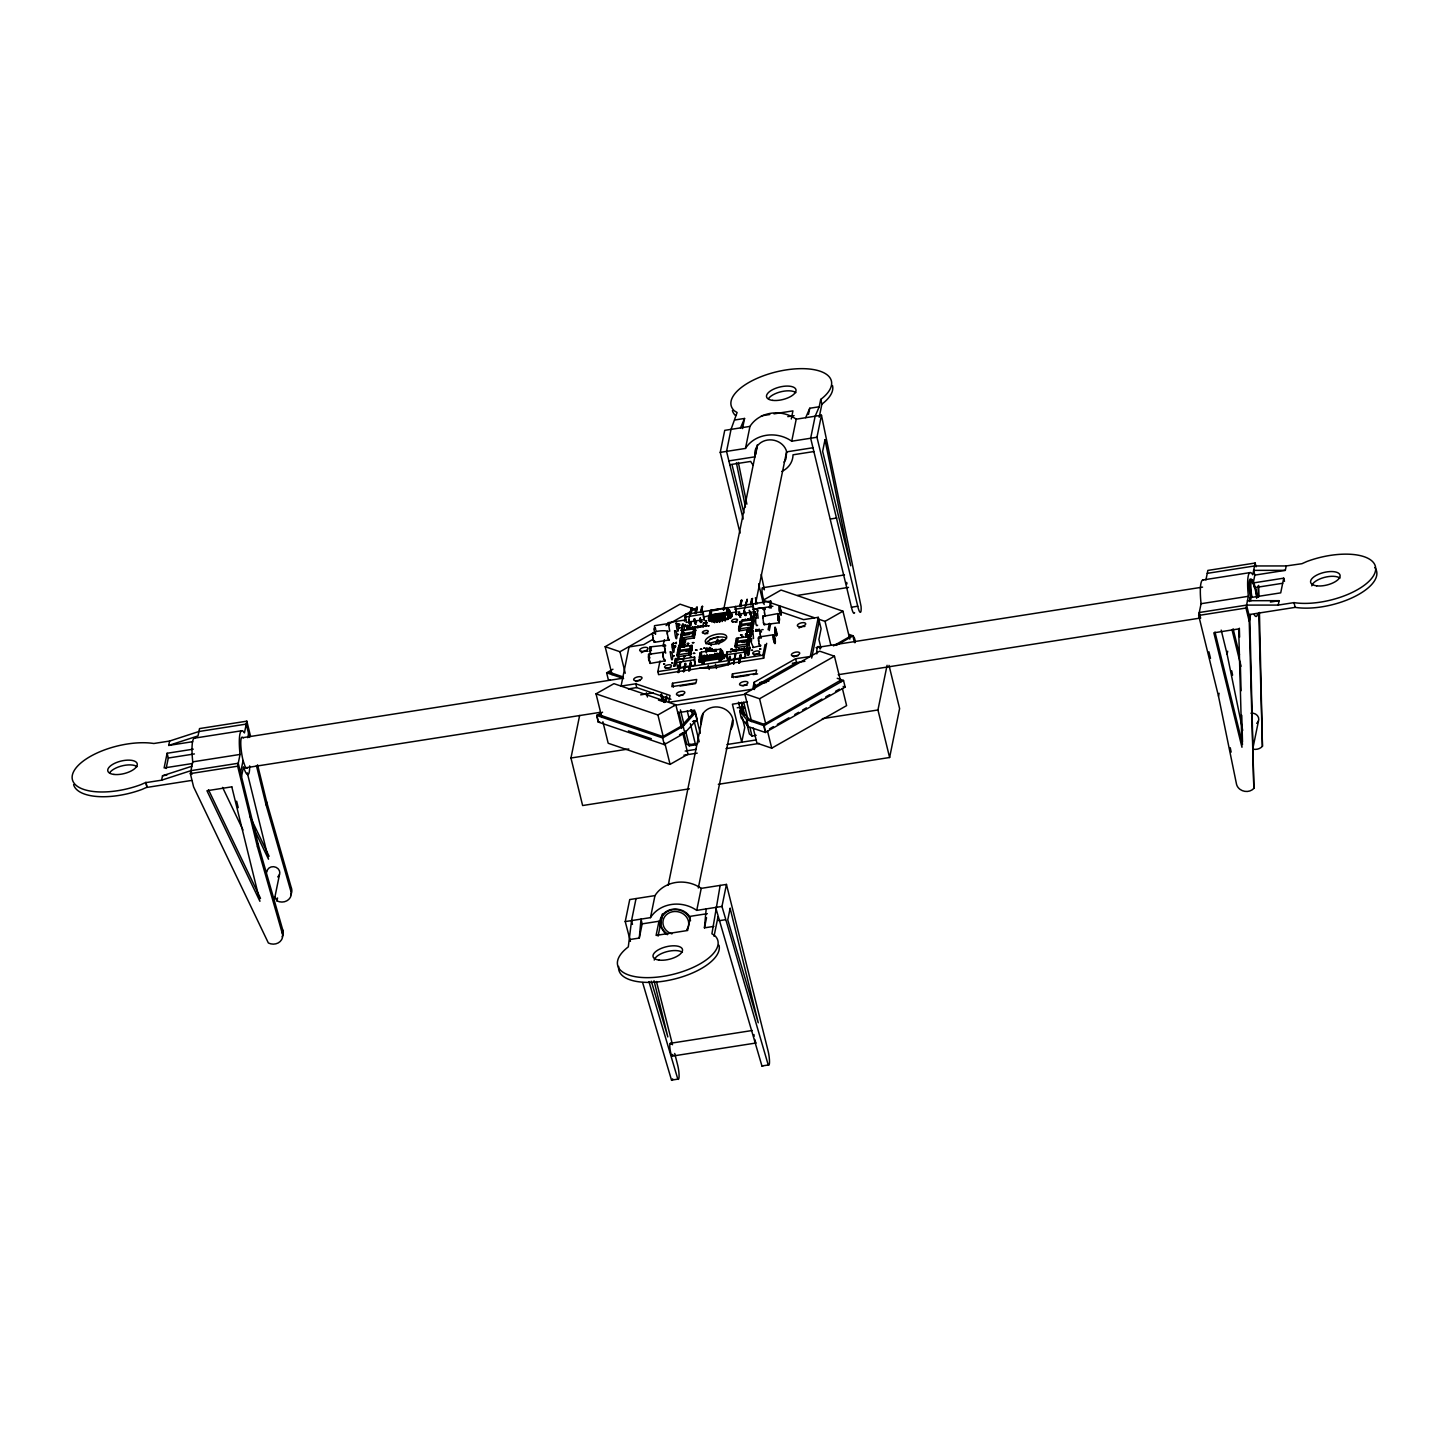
<?xml version="1.0" encoding="UTF-8"?>
<svg xmlns="http://www.w3.org/2000/svg" width="1449" height="1449" viewBox="0 0 1449 1449"><rect width="100%" height="100%" fill="white"/><g stroke="black" fill="none" stroke-linecap="round" stroke-linejoin="round"><path stroke-width="1.5" d="M652.774 635.713C649.532 629.862 670.978 629.935 667.283 632.018M662.918 652.992L663.044 655.165M664.493 646.616L664.439 645.548M667.283 632.941L667.971 631.058M668.804 625.479L668.768 624.41M714.212 616.821C712.473 613.561 714.9 621.223 713.995 622.019L715.263 620.027L714.303 620.063M714.067 615.825L714.122 617.039M716.748 616.622L715.969 615.535L716.857 622.4L717.454 619.447M716.965 619.647C718.613 625.714 717.509 619.031 716.712 615.427M718.559 615.408L719.338 615.01M720.262 619.266L719.501 615.68M720.225 619.719L719.899 621.911L720.352 619.121M722.29 619.701C719.791 606.008 723.739 629.047 722.508 616.803L724.391 616.513L722.508 616.803M721.222 614.702L721.222 615.662M725.478 618.904L725.152 621.096L724.735 619.013C722.345 608.417 726.692 621.005 724.5 620.371L725.188 618.27M758.407 638.049L759.095 643.827M758.461 639.136L758.479 637.343M759.928 630.605L760.182 633.938M759.982 631.673L760.001 629.88M762.717 616.93L763.695 623.74M762.772 617.999L762.953 615.789L763.732 616.622M764.293 610.536L764.474 608.326L765.253 609.16M773.168 635.912L773.44 638.176M773.368 637.288L773.603 634.716L775.124 639.534M776.664 633.883C775.813 644.225 773.023 615.028 776.791 633.267M776.863 635.278L776.61 632.996M779.453 620.208L779.109 621.929L778.439 620.697M780.975 612.764L780.196 613.869M683.022 647.196L683.312 644.008L685.069 644.606M684.272 646.236C683.874 644.443 682.28 642.541 683.566 642.776M712.002 651.018L711.785 648.536L705.898 649.46L706.496 653.01M765.652 731.039L765.326 732.469L748.318 726.655L741.218 717.979L739.787 711.169L744.46 707.764M721.892 654.803L721.874 653.499L720.733 653.68M725.025 613.253L730.368 613.833L729.445 610.029L727.778 610.663L728.123 608.671L728.883 610.301L728.123 608.671M708.217 651.326L711.785 650.891L709.159 651.307M720.153 885.411L711.912 933.79L714.629 935.438A51.603 21.97 -13.8 0 1 660.364 976.753A51.603 21.97 -13.8 0 1 628.305 946.885L631.547 920.586L636.039 898.561M639.281 938.064L641.001 919.119L642.179 923.864L639.281 938.064L629.808 939.532M713.922 926.382L704.449 927.849L706.188 908.903M837.232 678.313L843.517 680.45L845.147 687.098L765.362 732.415L764.058 724.301L839.859 680.686M649.985 648.645L650.746 648.264M654.731 641.146L654.314 642.324L653.517 640.259M665.145 659.965L664.946 661.269M666.54 700.265L666.667 699.106A16.229 2.898 81.1 0 0 666.685 695.918M715.082 619.937L714.647 622.744L714.158 617.274M719.302 615.155L719.483 621.983M757.628 625.207C754.748 628.866 755.581 610.772 756.65 618.397M764.329 608.743L764.511 612.818M760.671 645.185L760.435 646.326M764.927 623.903L764.257 624.881M679.273 647.341L680.958 635.06L694.542 632.923L694.361 637.94L680.559 639.933L681.265 643.863M680.016 644.805L680.45 643.265M680.505 641.346L680.432 640.005M745.8 635.876C748.191 634.336 742.504 639.281 749.803 635.459C753.625 629.88 744.134 633.593 747.63 630.623M747.014 630.152L747.557 631.058M745.692 637.288L746.959 633.43L746.778 634.372M746.633 635.622L746.434 633.032M711.405 619.955L708.778 619.647L709.919 619.792M711.821 619.991C708.307 624.573 707.746 612.655 709.177 620.407M728.141 616.06C731.51 623.487 733.266 608.508 730.224 616.223L731.817 615.517L729.245 615.463M724.21 657.828L723.16 658.027L724.446 656.705M191.576 780.431L147.001 787.405L145.896 782.424L141.006 784.597A51.603 21.97 -13.8 0 1 72.667 773.965A51.603 21.97 -13.8 0 1 153.829 743.5L169.605 741.037L198.93 731.51L246.239 724.102L249.5 737.414M147.001 787.405L145.896 782.424M145.842 782.641L161.618 780.178L162.505 775.776L191.829 766.249M193.242 749.169L167.106 753.263L164.117 767.952L192.427 763.514M192.663 741.689L168.7 745.438L169.605 741.037M166.128 768.495L168.283 758.026L167.106 753.263M161.618 780.178L190.942 770.651L238.252 763.261L258.085 844.006L282.79 930.095L282.193 933.029A9.871 8.748 11.5 0 1 281.577 939.713L280.128 941.542A9.871 8.748 11.5 0 1 268.355 942.973L193.605 786.898L190.344 773.603L192.735 761.848A31.588 5.651 81.1 0 1 195.235 738.247M282.193 933.029L257.487 846.959L237.654 766.195L240.045 754.44A31.588 5.651 81.1 0 1 244.446 732.922L246.837 721.167L199.527 728.575L198.024 735.911L168.7 745.438M240.588 772.752L243.07 760.526A16.229 2.898 81.1 0 1 240.769 742.83A16.229 2.898 81.1 0 1 243.16 737.921M247.743 737.686L248.576 733.611M241.512 776.555L243.504 766.829A22.351 4.003 81.1 0 0 249.663 765.887M257.487 846.959L258.085 844.006M275.002 896.84L276.958 900.898A9.871 8.748 11.5 0 0 288.713 899.467L290.18 897.637A9.871 8.748 11.5 0 0 290.778 890.954L266.073 804.865L266.67 801.931L257.56 764.818M273.734 902.745L279.512 874.471M276.958 900.898L277.556 897.963M290.778 890.954L291.376 888.02L266.67 801.931M689.416 788.817L582.625 805.535L570.96 758.008L579.636 715.462M766.684 643.338L763.641 658.208L658.589 674.654L657.846 671.611L660.001 660.979M663.044 646.091L664.348 639.715M672.916 643.573L676.52 643.048M672.988 644.352L673.387 642.74M675.18 647.612L675.542 645.91L672.608 646.381M676.303 642.179L675.922 643.791M672.662 648.011L675.632 646.689L672.445 647.16M676.882 654.966L677.534 651.833L691.119 649.713L690.938 654.713L677.353 656.85L676.882 654.966L690.485 652.847M678.367 653.445L678.422 647.486L692.006 645.348L691.825 650.366L686.047 651.271M680.124 643.954L680.958 635.06M680.45 642.704L681.845 630.695L695.429 628.576L695.248 633.593L693.564 633.847L695.429 630.315L693.727 628.848L693.147 632.181L694.415 631.981L695.067 628.848M703.852 619.629L703.109 611.587L703.852 619.629L686.228 622.382L685.486 614.34L770.723 601.081L770.959 608.308M677.371 655.111L679.237 651.561L678.639 654.912L677.371 655.111L679.056 656.578M678.422 647.486L678.241 652.503L679.943 652.231L678.259 650.764L679.635 644.95M679.128 646.815L679.472 645.511M678.947 647.739L679.327 645.203L682.751 645.022M679.708 644.008C680.758 640.476 677.498 650.384 683.04 645.91L683.693 643.718M680.541 642.632L680.776 641.092M680.795 638.321L682.66 634.789L682.062 638.121L680.795 638.321L681.755 641.418M681.682 633.974L682.316 630.84L683.602 630.641L682.044 635.441L689.489 634.499M684.381 621.223L685.794 614.376M676.411 662.573L676.973 659.838L694.596 657.067L695.339 665.127L677.715 667.88L676.411 662.573L694.035 659.802L694.596 657.067M680.197 643.302L680.487 647.594M672.517 683.258L671.829 686.663L696.009 682.877L696.697 679.472L672.517 683.258L673.459 687.061M678.259 650.764L679.527 650.565L680.161 647.431L678.893 647.631M740.077 533.141L720.244 452.378L724.735 430.353L749.966 426.404A31.588 28.02 11.5 0 1 796.226 419.178L821.456 415.229L861.068 606.425A9.871 1.757 81.1 0 1 860.072 612.257L859.511 611.569A9.871 1.757 81.1 0 1 857.754 606.225L816.964 437.254L821.456 415.229M630.424 941.379L625.225 921.582L629.735 899.557L654.966 895.609A31.588 28.02 11.5 0 1 701.225 888.364L726.456 884.415L767.898 1050.199A9.871 1.757 81.1 0 1 769.238 1057.553L769.455 1059.944A9.871 1.757 81.1 0 1 768.242 1064.997L761.939 1065.975L715.643 907.436M677.715 667.88L678.277 665.145M684.073 638.538L683.747 641.889L684.073 638.538L680.958 639.57L684.979 639.969M680.487 664.928L678.168 672.517L679.979 662.265M689.579 623.396L688.673 619.701L691.843 608.019L690.847 614.213M678.168 672.517L679.69 665.055M690.032 614.34L691.028 608.145M678.965 672.39L680.776 662.139M690.648 613.796L691.843 608.019M684.616 646.852L683.584 645.729M684.453 645.294L684.997 644.316L683.203 643.139M684.073 641.563L685.033 642.505M684.417 641.635L685.214 641.581M684.96 641.092L685.413 640.639M685.83 664.095L683.511 671.666L684.924 663.37M695.194 613.09L697.168 607.185L696.19 613.38M683.511 671.666L685.033 664.222M695.375 613.507L696.371 607.294M743.156 519.05L726.547 451.4L731.039 429.375L737.106 412.512L734.389 410.864A51.603 21.97 -13.8 0 1 788.673 369.549A51.603 21.97 -13.8 0 1 820.714 399.435L821.873 404.18L819.21 417.258M684.308 671.557L685.721 663.244M695.991 612.963L697.168 607.185M690.738 649.985L690.104 653.119L688.836 653.318L689.416 649.967L691.101 651.452L689.235 654.984M691.626 645.638L690.992 648.772L689.724 648.971L690.304 645.62L691.988 647.087M693.528 636.328L692.26 636.528L692.839 633.195L694.524 634.662L693.89 637.795L694.18 633.195M691.825 650.366L692.006 645.348M695.248 633.593L695.429 628.576M690.938 654.713L690.992 648.772M694.361 637.94L694.415 631.981M691.173 663.262L688.836 670.833L690.666 660.599M700.537 612.239L702.511 606.334L701.515 612.547M688.836 670.833L690.358 663.388M700.718 612.655L701.714 606.461M689.652 670.706L691.064 662.41M701.334 612.112L702.511 606.334M742.504 428.596L744.569 418.453L735.114 419.938M698.653 660.291C701.714 656.162 697.893 666.884 699.432 658.462M700.61 655.636L699.469 656.198L700.247 661.595L699.469 657.013L719.519 653.807L720.479 649.098L701.225 652.122L700.265 656.814M700.827 659.041L702.077 657.9L700.827 659.041L700.519 654.387M700.7 654.55L700.157 652.865L701.117 653.082M699.052 661.813L700.229 661.124M700.102 655.799L700.102 653.064M699.36 662.121L699.758 659.802M699.559 662.229L699.939 660.056M709.358 614.811L710.282 614.285L711.513 620.009L709.938 620.244L709.159 615.662M713.886 618.162C712.491 620.897 713.56 613.76 710.68 616.495L710.445 617.709L709.521 613.905L710.626 612.981M701.026 658.063L699.505 655.999M708.724 620.48L708.688 617.202M709.032 620.788L709.43 618.451L711.423 618.542M711.042 610.192L710.082 614.883L726.692 612.293L727.652 607.584L711.042 610.192L711.586 612.42M702.077 657.9L701.95 663.66L703.997 663.334L704.667 660.074M709.231 620.878L709.63 618.705M709.467 620.933L709.956 618.777M709.938 620.244C710.372 614.358 707.746 615.046 710.662 615.807M699.306 661.36L701.932 660.853M703.96 659.965L704.268 661.197L719.41 658.824L719.102 657.592L703.96 659.965L702.602 661.885L702.439 659.422M710.553 619.774L709.503 619.882M720.244 452.378L745.474 448.429L749.966 426.404M625.225 921.582L650.474 917.634L654.966 895.609M702.602 661.885L702.475 655.962M711.151 620.679L711.513 618.922M703.58 617.111L712.419 614.829M703.852 658.281L704.033 655.419L703.852 658.281L704.938 655.98M711.368 620.625L711.912 618.759M712.401 615.698L710.354 616.024L710.336 611.732M704.775 655.31L704.268 658.208M711.694 620.371L712.057 618.614M706.369 648.717L710.101 648.264M705.898 649.46L705.627 651.561M706.659 655.02L706.478 657.864L707.402 654.894M710.59 617.111L711.713 621.929L713.759 621.603L713.759 619.955L717.925 619.303M706.822 655.673L706.478 657.864M708.561 649.587L709.557 649.424M709.304 648.246L709.883 647.395M710.191 655.147L709.104 657.448L709.467 655.274M712.111 649.333L710.59 649.17L711.097 651.326M711.785 648.536L711.713 650.619M711.785 650.891L712.039 649.043L705.935 650.003L706.75 651.833M712.147 656.977C713.687 650.076 711.35 661.07 712.093 654.857M642.179 923.864L658.987 921.238L656.089 935.42L687.641 930.493L690.539 916.293L707.347 913.667M714.212 651.162L714.502 649.55L714.665 650.601M714.429 651.778L714.683 650.366M714.556 653.789L714.357 656.632L715.444 654.332M717.672 639.063L716.766 643.465A15.142 13.439 11.5 0 1 718.432 640.349M723.522 610.373L757.32 444.825M714.719 654.441L714.357 656.632L715.281 653.662M755.617 454.588L756.958 447.976M716.078 651.706L716.186 649.279L714.466 649.75M722.254 619.049L723.268 618.777L722.109 621.567M661.432 918.376L662.338 913.975M668.188 885.267L703.345 713.107M658.081 936.126L661.958 917.181M726.963 613.434L714.502 614.503M717.183 653.372L716.983 656.216L718.088 653.916M725.243 614.213L724.989 617.075L725.243 614.213L727.307 613.887L728.322 619.321L726.275 619.647L726.275 617.999M717.346 654.042L716.983 656.216L717.907 653.245M728.032 613.47L728.177 608.852M720.262 655.057L719.012 656.198L721.185 654.368M727.724 612.999L728.919 612.583L729.698 617.165L728.123 617.401L726.692 612.293M729.698 617.165L728.286 610.5M722.145 656.288L721.204 660.653L719.139 660.961L719.102 657.592M718.74 659.349L719.755 659.204L719.211 655.22M720.769 654.423L721.493 649.514L720.407 649.967M728.249 612.728L727.307 611.623M728.793 614.086L730.224 614.611L729.445 610.029M719.755 659.204L720.352 656.252L703.218 658.933M720.805 652.847L719.845 652.72L720.407 654.387M719.592 656.741L722.653 658.1L721.656 651.072M731.256 616.894L729.137 617.419L728.014 616.024M721.041 653.028L720.189 652.901M728.503 617.383L727.905 611.732M729.082 614.793L727.652 607.584M721.204 660.653L720.642 656.578M728.322 619.321L729.336 614.43L725.116 614.901M729.01 617.781L729.3 615.553M720.841 649.677L722.037 655.727L723.16 655.546L722.399 650.963L720.805 651.217M729.227 617.835L729.716 615.68M724.102 656.995C727.018 650.855 722.182 663.896 721.729 656.361M721.946 658.715L722.254 656.469L724.138 656.379M731.021 617.129L731.184 613.67M722.163 658.77L722.671 656.614M722.399 658.752L722.761 656.995L724.754 656.506L724.011 657.484M723.16 655.546L722.399 650.963M730.912 617.6L731.6 613.615M723.16 658.027C727.163 655.002 721.421 660.907 721.511 656.922M731.129 617.528L731.691 616.151L730.93 617.183M731.564 617.093L731.926 614.937M724.138 654.604L723.975 658.063M723.866 658.516L724.554 654.531M724.083 658.462L724.464 655.926M724.265 658.353L724.88 655.872M736.164 614.575L735.422 606.515L736.164 614.575L753.788 611.804L753.045 603.762L753.788 611.804M726.347 654.749L726.909 652.014L744.659 649.478L743.609 649.641L745.837 654.568L745.275 657.303L727.652 660.056L726.347 654.749L744.025 652.231M727.652 660.056L726.909 652.014M730.423 657.103L728.104 664.693L729.517 656.379M739.787 606.099L741.779 600.194L740.783 606.388M728.104 664.693L729.626 657.23M739.986 606.515L740.964 600.321M728.901 664.566L730.332 656.252M740.584 605.972L741.779 600.194M734.915 645.874L735.549 642.74L749.133 640.621L748.97 645.62L735.368 647.757L734.915 645.874L748.499 643.754L749.133 640.621M736.436 638.393L736.255 643.41L736.436 638.393L750.021 636.256L749.857 641.273L748.155 641.545M735.386 646.019L737.251 642.468L736.653 645.819L735.386 646.019L737.07 647.486M736.273 641.672L738.139 638.121L736.635 643.121M738.61 629.047L739.244 625.914L752.828 623.794L752.647 628.812L739.062 630.931L738.61 629.047L752.194 626.928M739.968 624.845L741.236 624.646L741.834 621.295L739.968 624.845L741.653 626.312L739.95 626.584L740.131 621.567L753.715 619.447L753.552 624.447L747.775 625.352M739.081 629.192L740.946 625.66L739.443 630.659M739.062 630.931L739.244 625.914M736.056 653.499L733.448 663.859L735.259 653.626M744.858 614.738L743.953 611.043L747.123 599.361L745.311 605.682M733.448 663.859L734.969 656.397M746.126 605.555L747.123 599.361M732.451 673.876L731.745 677.299L755.925 673.513L756.632 670.09L732.451 673.876L733.393 677.679M741.109 655.437L738.773 663.026L740.204 654.713M750.473 604.432L752.448 598.528L751.47 604.722M738.773 663.026L740.312 655.564M750.654 604.849L751.651 598.654M739.588 662.899L741 654.586M751.27 604.305L752.448 598.528M745.891 636.365L746.597 633.702M746.072 635.441L749.513 634.571L750.075 631.818M746.887 632.579L746.47 633.611M747.159 632.307C745.275 629.645 749.622 627.236 751.868 628.884C752.194 633.829 751.27 625.497 747.72 628.341L747.159 631.094M791.281 418.996L792.929 410.882L774.001 413.853M744.532 649.261L745.275 657.303M748.771 640.893L748.119 644.026L746.851 644.225L747.449 640.875L749.133 642.36L747.267 645.892M749.006 639.679L747.738 639.878L748.336 636.528L749.658 636.546L749.368 641.128L748.101 641.327M752.466 624.066L751.814 627.2L750.546 627.399L751.125 624.048L752.828 625.533M753.353 619.719L752.701 622.853L751.433 623.052C753.082 619.52 752.629 617.926 753.715 621.186L751.85 624.718M755.436 604.233L786.535 451.925M750.184 633.014L750.89 627.852M698.309 887.965L732.56 720.207M749.857 641.273L750.021 636.256M753.552 624.447L753.715 619.447M752.647 628.812L752.701 622.853M750.328 635.296L751.379 635.731M751.216 634.861L751.759 633.865L750.455 633.267M751.143 631.311L751.85 631.8M750.691 631.184L752.031 630.876M745.474 448.429A31.588 28.02 11.5 0 1 791.734 441.202L796.226 419.178M650.474 917.634A31.588 28.02 11.5 0 1 696.734 910.389L701.225 888.364M759.348 629.844L755.78 629.518L755.907 631.039L759.185 630.623L758.57 629.826M740.946 711.224L742.631 702.982L738.429 703.653M758.769 630.695L759.149 628.993M808.506 414.342L809.756 408.256L819.21 406.771L820.714 399.435M780.033 611.587L803.579 619.629L818.287 617.328L810.299 656.469L795.573 658.77L754.132 682.316L752.737 689.163L668.623 702.33L670.036 695.484L635.785 683.783L621.06 686.083L629.047 646.942L643.773 644.624L653.445 639.063M769.328 607.928L770.723 601.081M704.449 927.849L706.532 917.724M754.368 689.543L755.382 684.58M763.641 658.208L762.899 655.183L765.054 644.551M768.097 629.663L769.401 623.287M769.274 630.569L770.578 624.193M714.031 936.289L718.034 916.692M768.242 1064.997L721.964 906.44L726.456 884.415M811.675 658.1L819.228 621.132M718.324 784.307L889.614 757.501L877.949 709.974L887.078 665.29M889.614 757.501L899.612 708.561L888.998 665.363M1200.66 618.216L1199.265 612.51L1246.575 605.102L1249.835 618.415L1253.856 788.401A9.871 8.748 11.5 0 1 1242.282 790.629L1240.054 789.379A9.871 8.748 11.5 0 1 1236.341 783.366L1218.5 696.208L1198.667 615.445L1201.058 603.708A31.588 5.651 81.1 0 1 1203.558 580.107M1205.912 579.962L1207.85 570.417L1255.16 563.027L1256.102 566.831M1218.5 696.208L1219.098 693.274M1242.699 730.387L1227.086 654.115L1227.683 651.181M1253.856 788.401L1249.237 621.349L1245.977 608.037L1248.368 596.3A31.588 5.651 81.1 0 1 1252.769 574.764L1255.16 563.027M1249.436 601.534L1250.233 597.622L1280.717 592.858L1283.723 578.169L1253.24 582.951L1254.399 587.696L1282.709 583.259M1253.24 582.951L1254.834 575.108L1253.657 570.363L1285.317 570.345L1286.223 565.943L1301.945 563.697L1306.817 561.524A51.603 21.97 -13.8 0 1 1375.155 572.156A51.603 21.97 -13.8 0 1 1293.993 602.621L1278.217 605.084L1246.575 605.102M1249.237 621.349L1250.632 614.521M1278.217 605.084L1279.123 600.683L1247.462 600.701M1252.715 749.187L1258.493 720.914M1253.349 749.242A9.871 8.748 11.5 0 0 1262.441 746.307L1259.435 612.438M679.436 644.714L679.436 647.286M746.869 631.166L746.67 633.865M650.347 662.954L648.446 656.85M664.566 645.022L665.743 645.874M663.044 652.467L663.932 652.702M669.42 639.715L668.496 639.299M665.055 660.653L663.624 658.679M762.844 616.405L777.914 613.597L779.127 617.401M753.226 647.069L751.27 642.541L751.759 638.194M764.855 624.591L779.236 622.78L779.29 618.361M760.544 645.711L752.864 647.594M773.44 636.002C776.592 637.741 775.396 650.999 773.241 637.922M776.592 635.187L775.65 634.372M722.435 621.132L722.236 618.832M709.104 657.448L709.521 657.393M740.511 427.89L744.569 418.453M805.68 417.692L809.756 408.256M819.21 406.771L815.153 416.207L810.661 438.232L851.432 607.222A9.871 1.757 81.1 0 0 853.207 612.547L853.751 613.235A9.871 1.757 81.1 0 0 854.584 612.637M746.633 631.764L750.89 631.148M724.174 657.357L723.069 657.647M685.033 640.078C688.746 639.226 680.541 639.172 684.272 643.809M682.805 660.001L683.765 659.965M732.922 651.326L733.882 651.289M745.257 654.205L745.474 654.368M679.979 645.33L680.142 643.555M695.502 712.727L697.132 719.374L684.797 732.94L664.276 744.605L598.346 722.091L596.716 715.444L662.646 737.958L683.167 726.293L695.502 712.727L690.557 709.775M721.276 649.55L720.878 651.38M701.57 661.559L699.577 661.813L699.07 660.237M702.022 661.704L699.776 662.265M746.235 636.817L746.398 634.517M684.019 733.212L686.609 743.772L689.253 745.818L695.556 744.822L698.001 742.794M746.706 634.082C743.301 633.756 747.575 637.18 746.67 633.195M612.039 674.636L605.175 646.689L680.07 604.161L694.868 609.214L695.918 613.507M605.175 646.689L619.973 651.742L656.451 631.021M666.069 625.57L694.868 609.214M610.301 680.142L608.272 679.454L606.642 672.789L612.945 669.221M610.427 671.865L609.612 672.336L622.853 676.846M601.842 717.472L596.028 693.836L613.941 683.656L675.832 704.794L681.646 728.43M764.184 604.523L763.134 600.23L781.047 590.051L842.938 611.188L849.802 639.118M756.251 618.035L755.726 618.107M602.585 712.183L596.716 715.444M761.794 629.663L763.134 629.627M596.028 693.836L657.918 714.973L675.832 704.794M818.631 619.176L825.024 621.367L842.938 611.188M751.633 721.62L744.768 693.691L819.663 651.162L834.461 656.216L840.8 681.99M833.429 645.91L850.056 636.455C856.703 631.836 855.906 653.028 853.008 635.894L836.272 645.403M679.563 734.697L683.113 732.687M744.768 693.691L759.566 698.744L834.461 656.216M602.893 721.765L608.182 743.246L670.072 764.384L687.967 754.204L682.696 732.723M763.732 725.768L843.517 680.45M769.528 728.829L773.422 726.619M777.298 724.428L788.944 717.798M794.777 714.502L798.653 712.292M802.529 710.082L806.423 707.873M810.299 705.681L821.945 699.052M825.821 696.86L829.716 694.651M835.53 691.336L839.424 689.144M753.226 728.068L756.921 743.12L771.719 748.173L846.614 705.627L842.394 688.438M669.04 623.487L654.513 625.678L654.35 629.138M665.453 645.24L650.003 646.906L650.42 653.517M669.221 639.933L654.314 642.324M663.642 652.177L648.482 654.368L648.663 659.838M777.914 613.597L777.896 619.158M147.055 787.169L142.183 789.343A51.603 21.97 -13.8 0 1 73.609 784.634M713.379 617.147L715.136 621.386M715.136 620.824L715.1 620.589M748.789 719.084L746.851 719.809L739.787 711.169L742.123 710.934L748.789 719.084L764.058 724.301M709.883 616.115L710.68 615.662L708.996 616.459M724.88 619.049L724.917 619.864M720.298 619.447L718.686 616.568M728.702 610.138L727.833 610.554L727.561 608.942M761.395 415.827L769.799 414.505M787.785 416.624L794.106 415.628M791.734 441.202L816.964 437.254M728.883 460.891L755.164 456.779A16.229 14.381 11.5 0 1 767.427 440.061A16.229 14.381 11.5 0 1 786.698 451.853L812.98 447.741M729.807 464.694L750.709 461.434A22.351 19.815 11.5 0 0 753.335 465.31M813.921 451.545L793.02 454.805A22.351 19.815 11.5 0 1 781.772 471.468M830.494 518.996L836.798 517.999M762.572 587.769L844.477 574.945M797.602 595.376L848.516 587.406M712.274 610.79L718.487 609.812M722.634 609.16L726.782 608.508L727.144 609.993M710.264 611.46L710.825 612.999M684.924 617.075L702.548 614.304M734.86 609.25L752.484 606.497M709.521 613.905L710.735 613.434L710.101 611.677M728.141 610.989L729.282 610.808M712.31 615.318L724.826 613.362M667.826 622.708L685.703 619.918M730.405 612.927L737.106 611.876M752.756 609.413L772.878 606.28M688.673 619.701L690.376 623.269M743.953 611.043L746.036 615.481M695.049 618.958L695.303 623.414M700.374 618.125L700.646 622.581M721.185 614.992L722.834 619.248M723.812 614.593L724.554 614.901M739.642 611.985L739.896 616.441M744.985 611.152L745.239 615.608M714.23 616.495L713.506 617.039M716.875 616.079L715.969 615.535M721.185 615.427L722.127 615.264M723.83 615.01L724.754 614.847L723.848 615.264M710.553 617.165L712.6 616.857M723.884 615.499L725.08 616.64M709.014 618.524L711.224 619.284M728.72 616.549L729.861 616.368M724.283 618.705L713.759 619.955M713.578 620.842L726.094 618.886M720.388 620.009L719.809 621.53M752.429 621.386L753.715 621.186M684 632.325L682.316 632.579L681.845 630.695M694.198 630.713L695.9 630.46M752.484 621.585L754.186 621.313M681.211 633.829L694.796 631.71M739.497 624.7L753.082 622.581M851.432 607.222L857.754 606.225M693.256 634.861L695.013 634.807M680.324 638.176L693.908 636.057M747.775 629.464L751.125 628.359L750.618 631.474L747.249 631.999L747.829 629.174L748.572 630.713M747.63 630.713L747.159 632.869M750.328 630.587L747.394 631.311M755.907 629.591L755.835 631.148L758.986 629.772M680.016 641.871L683.511 641.291M684.163 641.454L679.816 642.795L684.073 641.853M752.502 630.279L751.705 631.021M685.649 641.798L684.435 641.219L685.087 642.795M683.222 644.388L684.634 645.059M750.328 632.325L749.785 636.745L750.347 633.811M751.832 634.155L750.401 632.978M749.876 634.481L751.578 634.807L751.035 635.785M749.803 634.879L751.198 635.531M672.807 647.232L675.542 645.91M679.201 646.417L683.312 645.584M745.963 635.966L750.075 635.133M751.143 635.242L750.419 634.897M684.544 646.562L683.656 645.348M758.878 637.035L773.603 634.716M677.788 650.619L691.372 648.482M735.802 641.527L749.387 639.389M691.354 650.221L690.141 650.637M742.033 642.505L746.108 641.871M689.833 651.652L691.101 651.452M747.847 642.559L749.133 642.36M689.887 651.851L691.59 651.597M747.901 642.758L749.604 642.505M705.591 650.927L711.876 650.04M1207.252 573.351L1254.562 565.961L1286.223 565.943M712.129 651.199L716.44 650.529M714.176 651.108L715.897 650.891M699.831 655.256L700.972 655.075M721.095 651.923L722.236 651.742M649.985 663.461L664.457 660.943M699.324 657.792L700.899 657.538M720.135 654.531L721.819 654.387M711.731 657.031L712.238 656.125L711.658 656.904M721.475 655.057L723.323 654.767M1202.742 579.998L1250.052 572.609M194.42 738.157L241.729 730.749M722.091 655.437L720.859 652.648M699.197 660.509L702.24 660.4M719.392 657.719L720.443 657.556M721.674 657.484L722.797 657.303L721.874 653.499M700.881 661.106L699.414 660.871M1254.834 575.108L1285.317 570.345M657.846 671.611L762.899 655.183M816.059 647.612L1202.561 587.135M242.979 737.65L622.78 678.223M733.285 663.262L734.245 663.733M168.283 758.026L194.401 753.933M628.305 688.909L636.709 687.587L670.959 699.287M792.313 663.244L804.919 661.269M1201.058 603.708L1248.368 596.3M192.735 761.848L240.045 754.44M680.052 686.029L695.448 683.62M735.585 677.335L748.771 675.27M753.172 674.582L757.573 673.894M640.675 694.85L653.3 692.894M1270.411 602.041L1279.123 600.683M162.505 775.776L166.87 775.088M759.964 682.515L768.912 681.102M759.765 683.493L766.467 682.443M1198.667 615.445L1245.977 608.037M190.344 773.603L237.654 766.195M838.192 674.709L1200.116 618.089M245.008 767.898L600.23 712.328M599.995 714.973L597.006 715.353L598.111 722.073L599.723 721.874M1248.386 614.702L1295.171 607.366A51.603 21.97 -13.8 0 0 1354.706 596.553A51.603 21.97 -13.8 0 0 1374.793 567.501M673.984 705.446L744.822 694.361M677.734 712.745L694.56 710.119L700.265 733.339M747.123 701.896L732.415 704.196L741.743 742.214L744.75 727.525L742.142 716.965M737.251 707.782L743.572 706.786M692.568 721.493L697.023 720.787M570.96 758.008L628.794 748.97M822.326 718.686L877.949 709.974M746.253 721.276L749.368 733.937L751.995 736.001L756.197 735.331M685.196 751.053L696.263 749.332M727.018 744.514L756.016 739.968M683.91 755.201L697.186 753.136M725.967 748.626L759.167 743.428M696.734 910.389L721.964 906.44M718.921 920.731L725.224 919.753M670.362 1043.298L752.266 1030.493M672.191 1056.122L756.306 1042.954M642.632 982.585L671.521 1080.121L677.824 1079.143A9.871 1.757 81.1 0 0 679.038 1074.107L678.838 1071.699A9.871 1.757 81.1 0 0 677.48 1064.363L674.709 1053.459M724.79 618.56L723.848 614.304M727.579 611.768L727.452 613.452M751.216 629.011L752.574 629.898M752.285 630.243L751.288 629.953M752.049 631.166L751.614 629.065M751.85 632.108L751.234 630.913M750.202 633.919L751.397 634.608M685.468 640.929L685.105 639.697M685.232 641.871L684.616 640.675M684.326 646.526L683.837 644.407M709.811 619.158L709.304 619.774M710.571 613.199L710.046 611.496M720.642 654.133L720.262 652.611M658.48 700.121L664.892 702.041M763.134 600.23L814.356 617.727M849.06 634.445L853.316 635.894M741.163 650.239L741.979 649.895M843.137 686.409L845.147 687.098M606.642 672.789L623.595 678.585M599.687 714.973L662.918 736.563L681.465 726.021L693.165 713.18L690.793 711.332M628.431 730.876L651.362 738.718M751.18 634.155L750.147 633.847M779.236 622.78L778.222 619.9M760.2 646.218L759.113 643.736M760.218 646.435L759.385 644.859M655.709 634.01L654.821 631.999M650.203 646.815L651.018 648.319M648.681 654.278L649.496 655.781M649.877 662.61L648.989 660.581M746.561 636.002L747.249 637.143M708.978 642.142L711.242 645.656M753.571 631.257L752.81 630.605L753.534 638.556M668.804 640.023L667.301 633.956M711.513 649.043L711.93 650.311M658.987 921.238L660.164 925.983L664.276 932.323A16.265 14.418 11.5 0 0 667.464 934.659M249.844 816.077L269.116 856.287M253.104 827.053L268.518 859.221L247.29 772.842M222.585 787.387L242.979 829.951M208.511 789.814L260.512 898.38M728.775 615.427L731.383 615.644M721.439 658.317L720.914 656.795M763.985 624.537L763.424 622.599M758.171 610.953L757.121 609.468L758.153 618.234M760.634 636.274L761.196 638.212M759.403 637.578L759.693 638.538M665.145 651.217L665.707 653.155M655.31 634.155L654.622 631.076M651.307 981.19L667.826 1036.941L654.024 980.774M648.935 981.589L677.824 1079.143M243.07 760.526L244.972 766.104A16.265 2.916 81.1 0 0 247.362 767.861M779.743 612.438C783.855 624.61 777.986 593.148 779.417 611.713M779.942 613.833L779.544 611.532M778.928 616.477L778.041 614.448L777.859 618.017M773.911 641.038L774.798 643.066L775.088 640.458M765.217 616.278L764.71 614.014M761.232 630.931L761.486 632.054M760.906 637.415L760.381 635.133M669.728 631.221L668.75 625.37M667.917 637.632L668.206 638.665M665.417 652.34L664.439 646.508M655.292 627.761L655.727 629.482M653.3 639.444L653.499 640.838M650.51 653.119L650.71 654.495M656.433 981.498L672.499 1044.729M1293.993 602.621L1295.171 607.366M1283.723 578.169L1284.502 581.339M1250.233 597.622L1251.012 600.792M1233.117 628.812L1239.475 654.731M1231.976 629.591L1240.996 666.305M1221.199 630.116L1227.086 654.115M1214.968 632.036L1242.554 744.333M1208.901 651.796L1210.513 658.353M825.024 621.367L830.838 645.004M818.287 617.328L821.094 628.721L818.902 639.498L820.967 647.938M795.573 658.77L796.515 662.573L755.074 686.12L754.132 682.316M732.216 465.509L743.88 513.018M751.451 615.626L749.296 610.21L750.654 615.753M751.814 627.2L752.176 628.667M751.415 629.989L751.759 631.764M750.709 633.43L751.053 635.205M750.6 633.974L750.872 636.129M748.499 643.754L748.97 645.62M748.119 644.026L748.481 645.493M740.783 617.31L738.61 611.876L739.968 617.437M740.602 621.712L740.964 623.179M759.566 698.744L765.905 724.536M767.499 730.984L771.719 748.173M740.131 621.567L740.602 623.45M736.907 638.538L737.269 639.987M736.02 642.885L736.382 644.352M735.549 642.74L736.02 644.624M743.699 702.204L747.847 719.102M749.93 727.543L751.995 736.001M741.58 702.258L744.695 714.937M738.519 702.185L741.109 712.745M716.802 616.857L717.581 620.226M721.059 649.605L721.403 651.326M720.479 649.098L720.751 650.239M719.519 653.807L720.062 656.035M719.012 656.198L718.65 654.731L701.515 657.411L701.877 658.878M715.353 654.731L715.824 656.632M713.469 655.02L713.94 656.922M715.462 664.294L716.494 668.514M709.811 647.522L709.938 649.043M701.443 622.454L700.157 617.908L700.265 621.73M706.732 648.79L706.949 647.866L706.496 648.79M708.163 665.218L709.195 669.438M696.172 624.284L694.017 618.868L695.375 624.41M701.225 652.122L701.551 654.314M703.616 661.722L703.997 663.334M700.936 652.847L701.497 654.604M700.573 652.811L701.081 654.676M700.356 652.829L700.972 654.55M701.388 659.585L701.823 661.342M700.175 655.709L700.664 657.466M690.756 624.121L688.891 619.937L689.959 624.247M694.035 659.802L695.339 665.127M690.104 653.119L690.467 654.586M684.797 639.752L685.142 641.527M682.316 630.84L682.678 632.307M684.037 643.483L684.489 644.714M683.964 643.881L684.308 645.656M678.875 647.449L679.255 649.08M677.534 651.833L677.987 653.716M691.445 710.101L692.495 714.339M694.035 720.678L699.233 741.797M687.261 711.042L688.818 717.364M690.376 723.703L695.556 744.822M680.432 709.901L684.055 724.699M685.612 731.021L689.253 745.818M683.167 726.293L684.797 732.94M678.838 712.075L682.461 726.873M660.708 694.469L662.265 700.791M657.918 714.973L663.207 736.454M664.783 742.902L670.072 764.384M662.646 737.958L664.276 744.605M646.399 692.767L647.431 697.005M635.785 683.783L636.709 687.587M619.973 651.742L625.244 673.242M631.547 920.586L632.47 924.39M246.837 721.167L250.586 736.454M256.419 765.579L266.073 804.865M236.64 801.188L238.234 807.673M190.942 770.651L191.866 774.454M758.642 583.802L763.243 603.164M755.4 597.694L756.939 604.142M765.326 732.469L763.75 725.587L746.851 719.809L748.318 726.655M780.649 609.938L779.562 606.986L779.381 610.554M778.022 618.977L778.149 620.299M775.342 633.974L774.907 631.637M662.918 653.952L663.606 658.77M653.101 638.538L653.227 639.842M651.217 649.695L651.416 650.619M649.677 657.158L649.877 658.081M742.123 710.934L742.83 714.339M1231.704 670.796L1232.592 675.143M1230.255 747.738L1231.143 752.103M738.356 462.448L746.869 504.18M761.232 574.456L764.384 589.815M736.382 462.792L745.42 507.005M779.254 617.22L779.58 619.592M776.483 632.036L775.251 628.123L774.961 630.713M773.386 639.1L773.585 640.295M764.456 612.8L764.674 614.05M760.145 633.938L760.363 635.187M664.874 650.13L664.566 647.703M663.135 656.325L663.352 657.592M654.296 630.061L654.495 631.257M652.774 637.524L652.974 638.719M650.311 652.195L650.04 650.275M780.975 610.953L781.102 612.13M758.479 640.15L758.624 641.4M654.151 628.866L654.459 630.098M652.938 637.56L652.557 635.242M667.228 632.833L667.355 634.028M1258.674 585.36L1259 596.644M1258.022 586.03L1258.33 597.314M1258.764 613.126L1262.441 746.307M1239.348 628.214L1239.601 637.143M1240.272 661.722L1241.069 690.738M1241.757 715.299L1242.499 742.105M786.698 451.853L785.901 458.953A16.265 14.418 11.5 0 1 784.036 462.086M706.08 643.881A10.994 4.673 -13.8 0 1 714.973 637.832A10.994 4.673 -13.8 0 1 726.51 638.266M754.078 655.328A3.568 1.521 -13.8 0 1 760.091 654.387M676.755 623.776A3.568 1.521 -13.8 0 1 679.871 624.447A3.568 1.521 -13.8 0 1 677.878 626.511M667.355 668.315A3.568 1.521 -13.8 0 1 670.815 667.772M704.848 634.01A3.025 1.286 -13.8 0 1 707.8 633.557M735.585 622.164A3.025 1.286 -13.8 0 1 737.016 622.128M266.906 871.936A6.484 5.76 11.5 0 1 276.089 867.335A6.484 5.76 11.5 0 1 277.719 876.917M282.79 930.095A9.871 8.748 11.5 0 1 282.193 936.779M291.376 888.02A9.871 8.748 11.5 0 1 290.778 894.703M109.816 772.552A15.142 6.448 -13.8 0 1 123.129 765.615A15.142 6.448 -13.8 0 1 137.112 766.684M1250.922 713.216A6.484 5.76 11.5 0 1 1256.7 723.359M1257.569 614.05A22.351 4.003 81.1 0 1 1254.146 614.575M1255.848 588.982A22.351 4.003 81.1 0 1 1257.171 597.169M1311.78 585.831A15.142 6.448 -13.8 0 1 1324.042 577.499A15.142 6.448 -13.8 0 1 1339.945 578.097M1250.541 598.437A16.229 2.898 81.1 0 1 1249.4 580.777A16.229 2.898 81.1 0 1 1253.439 584.255M764.402 600.574A6.484 1.159 81.1 0 1 762.083 592.206A6.484 1.159 81.1 0 1 763.315 588.783M846.995 583.947A6.484 1.159 81.1 0 1 846.669 582.371M768.568 398.493A15.142 6.448 -13.8 0 1 781.899 391.538A15.142 6.448 -13.8 0 1 795.863 392.625M832.487 385.525A51.603 21.97 -13.8 0 1 821.873 404.18M735.567 415.628A51.603 21.97 -13.8 0 1 732.379 410.556M672.789 1054.455A6.484 1.159 81.1 0 1 671.195 1054.419A6.484 1.159 81.1 0 1 669.764 1045.78A6.484 1.159 81.1 0 1 671.104 1044.312M755.563 1041.94A6.484 1.159 81.1 0 1 754.784 1039.476M754.168 1036.234A6.484 1.159 81.1 0 1 753.969 1034.586M762.826 1065.758A9.871 1.757 81.1 0 1 761.939 1065.975M672.662 1078.817A9.871 1.757 81.1 0 1 671.521 1080.121M660.164 925.983A16.229 14.381 11.5 0 1 670.398 909.7A16.229 14.381 11.5 0 1 690.249 917.434M654.223 960.071A15.142 6.448 -13.8 0 1 666.486 951.758A15.142 6.448 -13.8 0 1 682.388 952.355M718.994 945.255A51.603 21.97 -13.8 0 1 670.289 979.995A51.603 21.97 -13.8 0 1 618.651 966.411M693.31 744.062A3.242 1.377 -13.8 0 1 690.34 744.152M742.902 685.902A4.329 1.847 -13.8 0 1 747.104 685.25M701.207 723.884A16.229 14.381 11.5 0 1 719.791 707.293A16.229 14.381 11.5 0 1 730.604 729.753M678.875 696.226A4.329 1.847 -13.8 0 1 683.04 695.085M816.819 653.879A16.229 2.898 81.1 0 1 820.152 649.08M793.78 656.922A4.329 1.847 -13.8 0 1 797.946 655.781M799.015 628.069A4.329 1.847 -13.8 0 1 804.901 626.457M664.312 702.511A16.229 2.898 81.1 0 1 661.396 694.578M636.075 681.61A4.329 1.847 -13.8 0 1 640.241 680.469M641.309 652.756A4.329 1.847 -13.8 0 1 648.011 651.307M715.734 643.139A16.229 14.381 11.5 0 1 717.509 639.788M708.597 643.791A34.613 14.744 -13.8 0 1 723.812 639.842M733.719 662.628A34.613 14.744 -13.8 0 1 700.084 667.898M709.756 639.244A34.613 14.744 -13.8 0 1 718.45 636.872M756.016 609.141A4.329 1.847 -13.8 0 1 760.689 608A4.329 1.847 -13.8 0 1 762.917 609.413M694.542 744.134A4.329 1.847 -13.8 0 1 690.322 744.786M688.945 744.315A4.329 1.847 -13.8 0 1 688.619 743.898M718.813 644.135A12.987 11.52 11.5 0 1 722.417 639.244M667.717 934.08A15.142 13.439 11.5 0 1 667.156 911.62A15.142 13.439 11.5 0 1 690.539 920.731M671.938 933.899A12.987 11.52 11.5 0 1 663.877 918.123A12.987 11.52 11.5 0 1 681.773 913.033A12.987 11.52 11.5 0 1 686.717 929.715M1251.646 597.568A15.142 2.717 81.1 0 1 1251.356 579.473A15.142 2.717 81.1 0 1 1256.681 595.122M1251.954 597.115A12.987 2.318 81.1 0 1 1252.008 581.574A12.987 2.318 81.1 0 1 1256.663 598.31M666.413 698.309A15.142 2.717 81.1 0 1 661.505 694.089M665.906 696.734A12.987 2.318 81.1 0 1 662.465 695.864M670.289 651.851C672.209 670.452 674.383 650.818 670.289 651.851M671.811 644.388C673.767 663.026 675.886 643.302 671.811 644.388M674.6 630.713C676.556 649.351 678.675 629.627 674.6 630.713M676.122 623.251C678.078 641.907 680.197 622.164 676.122 623.251M714.629 618.035L716.512 617.745L714.629 618.035M717.255 617.636L719.139 617.328L717.255 617.636M719.881 617.22L721.765 616.93L719.881 617.22M824.988 439.79L822.634 451.363L850.744 565.816L824.988 439.79M730.133 908.324L727.76 919.898L758.244 1022.795L730.133 908.324M679.128 627.725L680.088 627.707L679.128 627.725M682.407 624.338L683.367 624.302L682.407 624.338M682.153 625.57L683.113 625.551L682.153 625.57M681.899 626.819L682.859 626.783L681.899 626.819M681.646 628.069L682.606 628.033L681.646 628.069M677.498 634.481L678.44 634.463L677.498 634.481M681.41 629.174L682.37 629.156L681.41 629.174M681.157 630.424L682.117 630.387L681.157 630.424M684.816 625.153L685.775 625.117L684.816 625.153M684.562 626.403L685.522 626.366L684.562 626.403M684.308 627.634L684.526 627.526M684.091 628.757L684.29 628.649M683.837 630.007L684.797 629.971L683.837 630.007M687.333 625.479L688.293 625.461L687.333 625.479M689.181 623.161L691.101 623.088L689.181 623.161M687.08 626.729L688.04 626.692L687.08 626.729M686.826 627.978L687.786 627.942L686.826 627.978M686.572 629.21L686.79 629.101M690.014 625.062L690.974 625.026L690.014 625.062M689.76 626.312L689.978 626.185M689.507 627.544L690.467 627.526L689.507 627.544M663.696 664.077L664.656 664.059L663.696 664.077M689.253 628.794L690.213 628.757L689.253 628.794M694.524 622.309L696.444 622.255L694.524 622.309M692.169 627.127L693.129 627.109L692.169 627.127M691.916 628.377L692.876 628.341L691.916 628.377M673.133 655.872L674.075 655.836L673.133 655.872M694.85 626.711L695.81 626.692L694.85 626.711M694.596 627.96L695.556 627.924L694.596 627.96M699.867 621.476L701.787 621.422L699.867 621.476M697.512 626.294L698.472 626.276L697.512 626.294M671.702 662.827L672.662 662.791L671.702 662.827M697.259 627.544L698.219 627.508L697.259 627.544M675.397 658.643L676.357 658.607L675.397 658.643M675.143 659.875L676.103 659.856L675.143 659.875M674.89 661.124L675.85 661.088L674.89 661.124M687.369 643.483L688.71 643.447L687.369 643.483M700.193 625.877L701.135 625.841L700.193 625.877M674.636 662.374L675.596 662.338L674.636 662.374M687.007 645.222L688.347 645.185L687.007 645.222M699.939 627.127L700.881 627.091L699.939 627.127M678.078 658.226L679.02 658.19L678.078 658.226M674.383 663.606L675.343 663.588L674.383 663.606M703.363 622.979L704.323 622.943L703.363 622.979M705.192 620.715L706.532 620.679L705.192 620.715M674.129 664.856L675.089 664.819L674.129 664.856M677.824 659.458L678.766 659.44L677.824 659.458M703.109 624.211L703.326 624.102M673.876 666.105L674.836 666.069L673.876 666.105M702.856 625.461L703.816 625.425L702.856 625.461M702.602 626.711L703.562 626.674L702.602 626.711M706.043 622.563L706.985 622.527L706.043 622.563M680.487 659.041L681.447 659.023L680.487 659.041M692.441 642.686L693.781 642.65L692.441 642.686M705.79 623.794L706.732 623.776L705.79 623.794M705.518 625.044L706.478 625.008L705.518 625.044M683.765 656.089L685.105 656.035L683.765 656.089M705.265 626.294L706.224 626.258L705.265 626.294M683.312 658.317L684.634 658.281L683.312 658.317M707.945 625.877L708.905 625.841L707.945 625.877M689.978 657.266L691.318 657.23L689.978 657.266M693.365 653.372L694.705 653.336L693.365 653.372M695.574 650.148L696.915 650.094L695.574 650.148M700.41 649.261L701.751 649.224L700.41 649.261M703.707 648.264L705.047 648.228L703.707 648.264M739.117 615.336L741.037 615.282L739.117 615.336M744.46 614.503L746.38 614.448L744.46 614.503M742.25 619.9L743.21 619.864L742.25 619.9M744.931 619.484L745.873 619.447L744.931 619.484M749.803 613.67L751.723 613.597L749.803 613.67M747.593 619.067L748.553 619.031L747.593 619.067M750.763 616.169L751.723 616.133L750.763 616.169M754.204 612.021L755.164 611.985L754.204 612.021M750.51 617.401L751.47 617.365L750.51 617.401M753.951 613.253L754.911 613.217L753.951 613.253M750.256 618.651L751.216 618.614L750.256 618.651M750.002 619.882L750.962 619.864L750.002 619.882M753.697 614.503L754.657 614.467L753.697 614.503M753.444 615.734L754.404 615.716L753.444 615.734M753.19 616.984L754.15 616.948L753.19 616.984M740.566 634.916L741.906 634.879L740.566 634.916M730.93 649.188L732.27 649.134L730.93 649.188M752.937 618.234L753.897 618.198L752.937 618.234M756.36 614.086L757.32 614.05L756.36 614.086M730.35 651.597L731.31 651.579L730.35 651.597M756.106 615.318L757.066 615.3L756.106 615.318M742.015 636.618L743.355 636.564L742.015 636.618M733.266 649.949L734.226 649.913L733.266 649.949M735.947 649.532L736.907 649.496L735.947 649.532M735.694 650.764L736.653 650.746L735.694 650.764M738.61 649.116L739.57 649.08L738.61 649.116M738.356 650.347L739.316 650.329L738.356 650.347M741.29 648.699L742.232 648.663L741.29 648.699M743.953 648.264L744.913 648.246L743.953 648.264M746.633 647.848L747.575 647.83L746.633 647.848M746.38 649.098L747.322 649.061L746.38 649.098M746.09 650.474L747.05 650.438L746.09 650.474M745.837 651.706L746.796 651.67L745.837 651.706M749.296 647.431L750.256 647.413L749.296 647.431M745.619 652.829L746.561 652.793L745.619 652.829M749.042 648.681L750.002 648.645L749.042 648.681M748.771 650.04L749.713 650.021L748.771 650.04M748.517 651.289L749.459 651.253L748.517 651.289M748.264 652.539L749.205 652.503L748.264 652.539M748.01 653.771L748.952 653.753L748.01 653.771M747.775 654.894L748.735 654.857L747.775 654.894M751.542 650.329L752.502 650.311L751.542 650.329M759.819 649.043L760.779 649.007L759.819 649.043M1238.678 628.92L1213.845 632.815L1241.956 747.267L1238.678 628.92M231.804 786.843L206.953 790.737L259.914 901.314L231.804 786.843M709.793 644.316A10.994 4.673 -13.8 0 0 726.692 637.488A10.994 4.673 -13.8 0 0 711.55 635.694A10.994 4.673 -13.8 0 0 709.793 644.316M754.15 654.296A3.568 1.521 -13.8 0 0 759.656 652.068A3.568 1.521 -13.8 0 0 754.73 651.489A3.568 1.521 -13.8 0 0 754.15 654.296M666.033 668.08A3.568 1.521 -13.8 0 0 671.521 665.87A3.568 1.521 -13.8 0 0 666.594 665.272A3.568 1.521 -13.8 0 0 666.033 668.08M703.616 633.358A3.025 1.286 -13.8 0 0 708.289 631.474A3.025 1.286 -13.8 0 0 704.105 630.967A3.025 1.286 -13.8 0 0 703.616 633.358M732.85 621.911A3.025 1.286 -13.8 0 0 737.505 620.045A3.025 1.286 -13.8 0 0 733.321 619.538A3.025 1.286 -13.8 0 0 732.85 621.911M113.928 774.436A15.142 6.448 -13.8 0 0 137.22 765.054A15.142 6.448 -13.8 0 0 116.355 762.572A15.142 6.448 -13.8 0 0 113.928 774.436M1316.761 585.849A15.142 6.448 -13.8 0 0 1340.053 576.467A15.142 6.448 -13.8 0 0 1319.188 573.985A15.142 6.448 -13.8 0 0 1316.761 585.849M772.679 400.377A15.142 6.448 -13.8 0 0 795.972 390.976A15.142 6.448 -13.8 0 0 775.106 388.513A15.142 6.448 -13.8 0 0 772.679 400.377M659.204 960.107A15.142 6.448 -13.8 0 0 682.479 950.725A15.142 6.448 -13.8 0 0 661.613 948.244A15.142 6.448 -13.8 0 0 659.204 960.107M741.272 685.504A4.329 1.847 -13.8 0 0 747.919 682.823A4.329 1.847 -13.8 0 0 741.96 682.117A4.329 1.847 -13.8 0 0 741.272 685.504M678.186 695.375A4.329 1.847 -13.8 0 0 684.852 692.694A4.329 1.847 -13.8 0 0 678.893 691.97A4.329 1.847 -13.8 0 0 678.186 695.375M635.387 680.74A4.329 1.847 -13.8 0 0 642.034 678.06A4.329 1.847 -13.8 0 0 636.075 677.353A4.329 1.847 -13.8 0 0 635.387 680.74M641.382 651.38A4.329 1.847 -13.8 0 0 648.029 648.699A4.329 1.847 -13.8 0 0 642.07 647.993A4.329 1.847 -13.8 0 0 641.382 651.38M793.074 656.071A4.329 1.847 -13.8 0 0 799.739 653.39A4.329 1.847 -13.8 0 0 793.78 652.684A4.329 1.847 -13.8 0 0 793.074 656.071M799.069 626.711A4.329 1.847 -13.8 0 0 805.735 624.03A4.329 1.847 -13.8 0 0 799.776 623.324A4.329 1.847 -13.8 0 0 799.069 626.711"/></g></svg>
